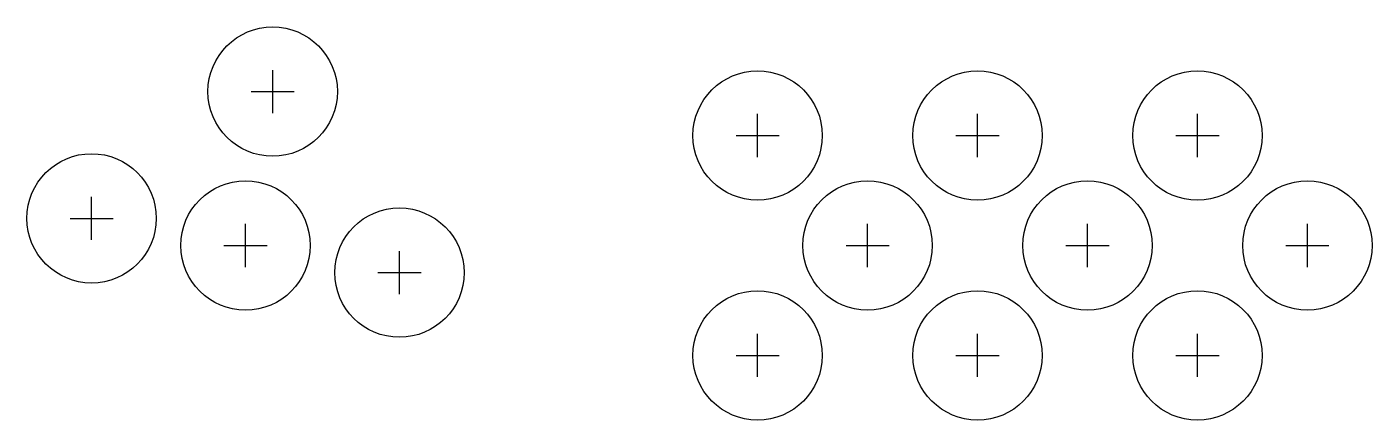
# Model space of a CAD drawing. Header units: millimetres. Extents: x -41 to 209, y -32 to 41.
import ezdxf

# ---------------------------------------------------------------- set-up
doc = ezdxf.new("R2010")
doc.units = ezdxf.units.MM
doc.layers.add('BUTTONS', color=1, linetype='Continuous')
doc.layers.add('REFERENCE', color=8, linetype='Continuous')

msp = doc.modelspace()

# ---------------------------------------------------------------- linework, layer by layer
at = {"layer": 'BUTTONS'}
for centre in [(5.0358, 28.5594), (95, 20.4), (135.8, 20.4), (176.6, 20.4), (-28.5594, 5.0358), (0, 0), (115.4, 0), (156.2, 0), (197, 0), (28.5594, -5.0358), (95, -20.4), (135.8, -20.4), (176.6, -20.4)]:
    msp.add_circle(centre, 12, dxfattribs=at)
at = {"layer": 'REFERENCE'}
for p, q in [((5.0358, 24.5594), (5.0358, 32.5594)), ((1.0358, 28.5594), (9.0358, 28.5594)), ((95, 16.4), (95, 24.4)), ((135.8, 16.4), (135.8, 24.4)), ((176.6, 16.4), (176.6, 24.4)), ((91, 20.4), (99, 20.4)), ((131.8, 20.4), (139.8, 20.4)), ((172.6, 20.4), (180.6, 20.4)), ((-28.5594, 1.0358), (-28.5594, 9.0358)), ((-32.5594, 5.0358), (-24.5594, 5.0358)), ((0, -4), (0, 4)), ((115.4, -4), (115.4, 4)), ((156.2, -4), (156.2, 4)), ((197, -4), (197, 4)), ((-4, 0), (4, 0)), ((111.4, 0), (119.4, 0)), ((152.2, 0), (160.2, 0)), ((193, 0), (201, 0)), ((28.5594, -9.0358), (28.5594, -1.0358)), ((24.5594, -5.0358), (32.5594, -5.0358)), ((95, -24.4), (95, -16.4)), ((135.8, -24.4), (135.8, -16.4)), ((176.6, -24.4), (176.6, -16.4)), ((91, -20.4), (99, -20.4)), ((131.8, -20.4), (139.8, -20.4)), ((172.6, -20.4), (180.6, -20.4))]:
    msp.add_line(p, q, dxfattribs=at)

doc.saveas('drawing.dxf')
